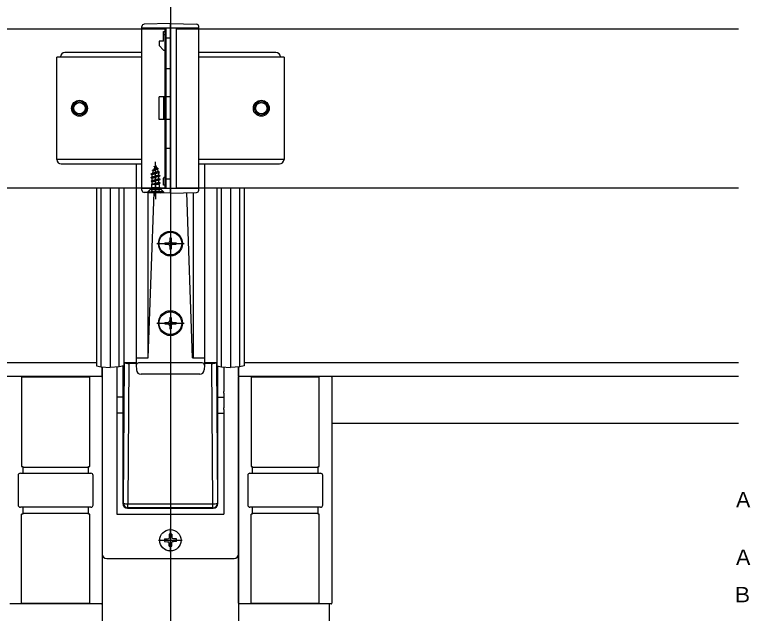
# Model space of a CAD drawing. Units: millimetres, scale not verified. Extents: x -693 to 693, y -1120 to 1121.
# Drawn here: x -58.8 to 264.8, y 470.4 to 733.7 of the extents above; entities that cross this region are included whole.
import ezdxf
from ezdxf.enums import TextEntityAlignment as Align

# ---------------------------------------------------------------- set-up
doc = ezdxf.new("R2010")
doc.units = ezdxf.units.MM
doc.header["$LTSCALE"] = 6
for name, color, linetype in [('0-3_YKK_12', 2, 'Continuous'), ('0-4_YKK_13', 4, 'Continuous'), ('0-5_YKK_A1', 4, 'Continuous')]:
    doc.layers.add(name, color=color, linetype=linetype)
doc.styles.add('ＭＳ ゴシック', font='')
doc.styles.get('ＭＳ ゴシック').set_extended_font_data('MS Gothic')

msp = doc.modelspace()

# ---------------------------------------------------------------- linework, layer by layer
at = {"layer": '0-3_YKK_12'}
for p, q in [((9.708, 757.6), (9.708, 351.658)), ((7.208, 727.538), (7.208, 657.538)), ((12.208, 727.538), (12.208, 657.538)), ((3.208, 653.962), (3.208, 668.957)), ((9.708, 639.038), (9.708, 627.038)), ((3.708, 633.039), (15.708, 633.039)), ((9.708, 604.038), (9.708, 592.038)), ((3.708, 598.039), (15.708, 598.039)), ((-22.792, 580.538), (-240.292, 580.538)), ((-5.292, 580.538), (-10.792, 580.538)), ((30.208, 580.538), (24.708, 580.538)), ((259.708, 580.538), (42.208, 580.538)), ((-20.292, 578.752), (-20.292, 351.658)), ((-20.292, 574.538), (-20.292, 578.752)), ((39.708, 578.752), (39.708, 351.658)), ((39.708, 574.538), (39.708, 578.752)), ((-20.292, 574.538), (-240.292, 574.538)), ((-20.292, 574.538), (-33.292, 574.538)), ((259.708, 574.538), (39.708, 574.538)), ((52.708, 574.538), (39.708, 574.538)), ((9.708, 497.359), (9.708, 507.717)), ((4.529, 502.538), (14.887, 502.538)), ((79.708, 351.658), (79.708, 474.538))]:
    msp.add_line(p, q, dxfattribs=at)
for points in [[(-240.292, 727.538), (-2.792, 727.538), (7.208, 727.538)], [(12.208, 727.538), (22.208, 727.538), (259.708, 727.538)], [(-240.292, 657.538), (-2.792, 657.538), (7.208, 657.538)], [(12.208, 657.538), (22.208, 657.538), (259.708, 657.538)]]:
    msp.add_lwpolyline(points, dxfattribs=at)
at = {"layer": '0-4_YKK_13'}
for p, q in [((-2.792, 656.54), (-2.792, 728.537)), ((9.708, 729.839), (-1.818, 729.537)), ((9.708, 655.239), (9.708, 729.839)), ((9.708, 729.839), (21.234, 729.537)), ((22.208, 656.54), (22.208, 728.537)), ((22.208, 727.839), (-2.792, 727.839)), ((6.708, 722.039), (6.708, 726.343)), ((6.708, 726.343), (7.708, 726.343)), ((6.708, 724.981), (7.708, 724.981)), ((7.708, 727.839), (7.708, 657.239)), ((4.708, 722.039), (4.708, 720.139)), ((6.708, 722.039), (4.708, 722.039)), ((7.708, 723.539), (9.708, 723.539)), ((9.708, 724.339), (9.708, 657.239)), ((4.708, 720.139), (6.708, 718.139)), ((-2.792, 717.038), (-36.719, 717.038)), ((6.708, 718.139), (7.708, 718.139)), ((56.135, 717.038), (22.208, 717.038)), ((-40.292, 670.04), (-40.292, 715.037)), ((-2.792, 715.037), (-40.292, 715.037)), ((-38.718, 715.108), (-38.721, 715.037)), ((59.708, 715.037), (22.208, 715.037)), ((58.137, 715.037), (58.134, 715.108)), ((59.708, 715.037), (59.708, 670.039)), ((7.708, 710.039), (9.708, 710.039)), ((9.708, 697.539), (4.708, 697.539)), ((4.708, 687.539), (4.708, 697.539)), ((6.708, 697.539), (6.708, 687.539)), ((9.708, 687.539), (4.708, 687.539)), ((7.708, 675.039), (9.708, 675.039)), ((-2.792, 670.039), (-40.292, 670.04)), ((59.708, 670.039), (22.208, 670.039)), ((59.706, 669.968), (59.708, 670.038)), ((59.708, 670.038), (59.708, 670.047)), ((-38.291, 668.038), (-2.792, 668.038)), ((3.208, 667.462), (2.461, 665.66)), ((2.608, 666.872), (3.075, 667.142)), ((2.608, 666.772), (2.608, 666.872)), ((2.608, 666.772), (2.862, 666.626)), ((3.208, 667.462), (3.632, 666.439)), ((22.208, 668.038), (57.707, 668.038)), ((1.208, 663.692), (4.958, 664.487)), ((1.208, 663.592), (4.958, 664.387)), ((1.208, 663.692), (1.784, 664.025)), ((1.208, 663.592), (1.208, 663.692)), ((1.208, 663.592), (1.733, 663.289)), ((4.574, 664.165), (1.733, 663.289)), ((2.176, 664.97), (1.784, 664.025)), ((1.784, 664.025), (4.278, 664.88)), ((1.808, 665.282), (4.258, 666.077)), ((1.808, 665.182), (4.258, 665.977)), ((1.808, 665.282), (2.461, 665.66)), ((1.808, 665.182), (1.808, 665.282)), ((1.808, 665.182), (2.176, 664.97)), ((2.176, 664.97), (3.907, 665.775)), ((2.461, 665.66), (3.632, 666.439)), ((3.632, 666.439), (4.258, 666.077)), ((3.907, 665.775), (4.258, 665.977)), ((3.907, 665.775), (4.278, 664.88)), ((4.258, 665.977), (4.258, 666.077)), ((4.278, 664.88), (4.958, 664.487)), ((4.574, 664.165), (4.958, 664.387)), ((4.574, 664.165), (4.683, 663.901)), ((4.683, 663.2), (4.683, 663.901)), ((4.958, 664.387), (4.958, 664.487)), ((5.208, 662.897), (1.208, 662.102)), ((1.208, 662.002), (5.208, 662.797)), ((1.208, 662.102), (1.733, 662.405)), ((1.208, 662.002), (1.208, 662.102)), ((1.208, 662.002), (1.733, 661.699)), ((1.208, 660.512), (5.208, 661.307)), ((5.208, 661.207), (1.208, 660.412)), ((1.208, 660.512), (1.733, 660.815)), ((1.208, 660.412), (1.208, 660.512)), ((1.208, 660.412), (1.733, 660.109)), ((1.733, 662.405), (1.733, 663.289)), ((1.733, 662.405), (4.683, 663.2)), ((4.683, 662.494), (1.733, 661.699)), ((1.733, 660.815), (1.733, 661.699)), ((1.733, 660.815), (4.683, 661.61)), ((4.683, 660.904), (1.733, 660.109)), ((4.683, 663.2), (5.208, 662.897)), ((4.683, 662.494), (5.208, 662.797)), ((4.683, 661.61), (4.683, 662.494)), ((4.683, 661.61), (5.208, 661.307)), ((4.683, 660.904), (5.208, 661.207)), ((4.683, 660.02), (4.683, 660.904)), ((5.208, 662.797), (5.208, 662.897)), ((5.208, 661.207), (5.208, 661.307)), ((7.708, 662.739), (6.708, 661.739)), ((6.708, 658.739), (6.708, 661.739)), ((7.708, 661.509), (9.708, 661.509)), ((-22.792, 657.538), (-22.792, 579.205)), ((-20.796, 578.783), (-20.796, 657.538)), ((-16.792, 657.538), (-16.792, 578.538)), ((-12.788, 578.783), (-12.788, 657.538)), ((22.208, 657.239), (-2.792, 657.239)), ((-0.442, 655.623), (0.958, 657.018)), ((-0.292, 655.712), (1.339, 657.343)), ((0.959, 657.322), (0.958, 657.321)), ((0.958, 657.32), (0.958, 657.319)), ((0.958, 657.319), (0.958, 657.318)), ((0.958, 657.318), (0.959, 657.312)), ((0.958, 657.318), (0.958, 657.018)), ((0.959, 657.323), (0.959, 657.322)), ((0.961, 657.326), (0.96, 657.325)), ((0.96, 657.325), (0.96, 657.324)), ((0.971, 657.3), (0.96, 657.31)), ((0.964, 657.331), (0.963, 657.33)), ((0.967, 657.335), (0.966, 657.334)), ((0.968, 657.336), (0.967, 657.335)), ((0.972, 657.338), (1.707, 657.515)), ((0.975, 657.298), (1, 657.286)), ((1, 657.286), (1.075, 657.273)), ((1.158, 655.462), (2.063, 657.278)), ((1.32, 657.256), (1.439, 657.254)), ((1.429, 659.05), (1.733, 659.225)), ((4.843, 659.05), (1.429, 659.05)), ((1.439, 657.254), (1.53, 657.253)), ((4.958, 657.462), (1.458, 657.462)), ((1.53, 657.253), (1.628, 657.252)), ((1.573, 657.909), (1.573, 659.05)), ((3.208, 657.613), (1.707, 657.515)), ((1.733, 659.225), (1.733, 660.109)), ((1.733, 659.225), (4.683, 660.02)), ((1.85, 659.05), (5.208, 659.717)), ((1.885, 657.253), (3.208, 657.26)), ((2.063, 657.278), (3.208, 657.886)), ((5.208, 659.617), (2.353, 659.05)), ((2.572, 657.538), (2.58, 657.773)), ((3.208, 659.386), (3.208, 652.53)), ((4.353, 657.278), (3.208, 657.886)), ((4.709, 657.515), (3.208, 657.613)), ((4.531, 657.253), (3.208, 657.26)), ((4.683, 659.314), (3.702, 659.05)), ((5.258, 655.462), (4.353, 657.278)), ((4.651, 657.252), (4.531, 657.253)), ((4.788, 657.252), (4.651, 657.252)), ((4.683, 660.02), (5.208, 659.717)), ((4.683, 659.314), (5.208, 659.617)), ((4.683, 659.05), (4.683, 659.314)), ((5.444, 657.338), (4.709, 657.515)), ((4.886, 657.253), (4.788, 657.252)), ((4.843, 657.909), (4.843, 659.05)), ((5.232, 657.263), (5.096, 657.256)), ((5.208, 659.617), (5.208, 659.717)), ((5.341, 657.273), (5.232, 657.263)), ((5.445, 657.3), (5.456, 657.31)), ((5.448, 657.336), (5.449, 657.335)), ((5.449, 657.335), (5.45, 657.334)), ((5.451, 657.333), (5.452, 657.332)), ((5.454, 657.329), (5.455, 657.327)), ((5.456, 657.325), (5.456, 657.324)), ((5.457, 657.323), (5.457, 657.322)), ((5.457, 657.322), (5.458, 657.321)), ((5.458, 657.318), (5.457, 657.312)), ((5.458, 657.32), (5.458, 657.319)), ((5.458, 657.018), (6.858, 655.623)), ((7.708, 658.739), (6.708, 658.739)), ((30.208, 657.538), (30.208, 579.205)), ((32.204, 578.783), (32.204, 657.538)), ((36.208, 657.538), (36.208, 578.538)), ((40.212, 578.783), (40.212, 657.538)), ((-0.198, 655.498), (-1.818, 655.541)), ((-0.442, 655.576), (-0.442, 655.623)), ((-0.44, 655.567), (-0.442, 655.576)), ((-0.44, 655.567), (-0.437, 655.561)), ((-0.438, 655.59), (-0.432, 655.597)), ((-0.437, 655.561), (-0.432, 655.556)), ((-0.432, 655.556), (-0.425, 655.55)), ((-0.405, 655.539), (-0.392, 655.535)), ((-0.389, 655.63), (-0.373, 655.639)), ((-0.361, 655.525), (-0.343, 655.521)), ((-0.343, 655.521), (-0.323, 655.517)), ((-0.323, 655.517), (-0.3, 655.513)), ((-0.292, 655.501), (-0.292, 582.814)), ((-0.292, 655.462), (6.708, 655.462)), ((-0.286, 655.676), (-0.259, 655.686)), ((-0.259, 655.686), (-0.23, 655.696)), ((-0.23, 655.696), (-0.199, 655.705)), ((-0.199, 655.705), (-0.167, 655.716)), ((-0.194, 655.501), (-0.164, 655.498)), ((-0.164, 655.498), (-0.131, 655.496)), ((-0.061, 655.492), (-0.023, 655.49)), ((-0.038, 582.814), (2.499, 655.462)), ((-0.023, 655.49), (1.447, 655.48)), ((1.528, 655.48), (1.447, 655.48)), ((1.947, 655.479), (1.861, 655.479)), ((2.21, 655.477), (2.121, 655.477)), ((2.299, 655.476), (2.21, 655.477)), ((2.751, 655.47), (2.66, 655.471)), ((2.842, 655.468), (2.751, 655.47)), ((2.934, 655.466), (2.842, 655.468)), ((3.208, 655.46), (3.117, 655.462)), ((3.208, 656.013), (5.149, 655.865)), ((5.162, 655.381), (3.208, 655.46)), ((5.149, 655.865), (6.374, 655.604)), ((6.351, 655.322), (5.162, 655.381)), ((6.396, 655.321), (6.351, 655.322)), ((6.42, 655.591), (6.374, 655.604)), ((6.438, 655.32), (6.396, 655.321)), ((6.464, 655.577), (6.42, 655.591)), ((6.555, 655.321), (6.518, 655.321)), ((6.651, 655.514), (6.618, 655.526)), ((6.654, 655.325), (6.623, 655.323)), ((6.681, 655.502), (6.651, 655.514)), ((6.682, 655.327), (6.654, 655.325)), ((6.709, 655.49), (6.681, 655.502)), ((6.779, 655.457), (6.759, 655.468)), ((6.794, 655.343), (6.776, 655.339)), ((6.81, 655.347), (6.794, 655.343)), ((6.823, 655.352), (6.81, 655.347)), ((6.827, 655.427), (6.814, 655.436)), ((6.838, 655.418), (6.827, 655.427)), ((6.855, 655.374), (6.858, 655.385)), ((6.858, 655.385), (6.858, 655.623)), ((9.708, 655.239), (6.934, 655.312)), ((9.708, 655.239), (21.234, 655.541)), ((19.454, 582.814), (16.918, 655.428)), ((19.708, 655.501), (19.708, 582.814)), ((9.408, 635.538), (9.408, 634.138)), ((7.208, 633.338), (7.208, 632.738)), ((7.208, 633.338), (8.608, 633.338)), ((7.208, 632.738), (8.608, 632.738)), ((9.408, 631.938), (9.408, 630.538)), ((10.008, 631.938), (10.008, 630.538)), ((10.808, 633.338), (12.208, 633.338)), ((10.808, 632.738), (12.208, 632.738)), ((12.208, 633.338), (12.208, 632.738)), ((9.408, 630.538), (10.008, 630.538)), ((9.408, 600.538), (9.408, 599.138)), ((7.208, 598.338), (7.208, 597.738)), ((7.208, 598.338), (8.608, 598.338)), ((7.208, 597.738), (8.608, 597.738)), ((9.408, 596.938), (9.408, 595.538)), ((9.408, 595.538), (10.008, 595.538)), ((10.008, 596.938), (10.008, 595.538)), ((10.808, 598.338), (12.208, 598.338)), ((10.808, 597.738), (12.208, 597.738)), ((12.208, 598.338), (12.208, 597.738)), ((-5.292, 582.814), (-0.038, 582.814)), ((19.454, 582.814), (24.708, 582.814)), ((-10.996, 518.831), (-10.532, 580.538)), ((-8.535, 580.363), (-8.999, 518.587)), ((-5.292, 580.363), (-8.535, 580.363)), ((-5.292, 579.538), (-5.22, 577.468)), ((23.707, 580.538), (-4.291, 580.538)), ((24.708, 579.538), (24.636, 577.468)), ((27.951, 580.363), (24.708, 580.363)), ((28.415, 518.587), (27.951, 580.363)), ((29.948, 580.538), (30.412, 518.831)), ((-22.792, 579.205), (-20.796, 578.783)), ((-20.796, 578.783), (-16.792, 578.538)), ((-20.292, 578.752), (-20.292, 496.534)), ((-12.788, 578.783), (-16.792, 578.538)), ((-13.792, 578.722), (-13.792, 567.952)), ((-11.162, 579.127), (-11.166, 518.664)), ((-11.162, 579.127), (-11.162, 518.664)), ((30.208, 579.205), (32.204, 578.783)), ((30.578, 518.664), (30.582, 579.126)), ((30.582, 518.664), (30.582, 579.126)), ((32.204, 578.783), (36.208, 578.538)), ((33.208, 578.722), (33.208, 567.952)), ((40.212, 578.783), (36.208, 578.538)), ((39.708, 578.752), (39.708, 496.534)), ((-20.592, 574.538), (-60.992, 574.538)), ((-55.792, 574.538), (-55.792, 535.038)), ((-25.792, 574.238), (-55.792, 574.238)), ((-20.292, 574.238), (-20.292, 474.838)), ((22.637, 575.538), (-3.221, 575.538)), ((39.708, 474.838), (39.708, 574.238)), ((80.408, 574.538), (40.008, 574.538)), ((45.208, 574.538), (45.208, 535.038)), ((75.208, 574.238), (45.208, 574.238)), ((80.708, 574.238), (80.708, 474.838)), ((-13.792, 567.952), (-13.792, 567.245)), ((-13.792, 567.245), (-13.792, 560.831)), ((33.208, 567.245), (33.208, 567.952)), ((33.208, 567.245), (33.208, 560.831)), ((-11.162, 565.467), (-13.792, 565.467)), ((30.581, 565.467), (33.208, 565.467)), ((-13.792, 560.831), (-13.792, 560.124)), ((33.208, 560.124), (33.208, 560.831)), ((33.208, 560.124), (33.208, 514.038)), ((-11.162, 558.467), (-13.792, 558.467)), ((30.581, 558.467), (33.208, 558.467)), ((80.708, 554.038), (259.708, 554.038)), ((-26.292, 534.538), (-55.292, 534.538)), ((74.708, 534.538), (45.708, 534.538)), ((-57.292, 531.038), (-57.292, 518.038)), ((-56.277, 532.038), (-55.437, 532.038)), ((-55.437, 532.038), (-53.96, 532.038)), ((-53.96, 532.038), (-27.624, 532.038)), ((-27.624, 532.038), (-26.147, 532.038)), ((-26.147, 532.038), (-25.307, 532.038)), ((-24.292, 518.038), (-24.292, 531.038)), ((43.708, 531.038), (43.708, 518.038)), ((44.723, 532.038), (45.563, 532.038)), ((45.563, 532.038), (47.04, 532.038)), ((47.04, 532.038), (73.376, 532.038)), ((73.376, 532.038), (74.853, 532.038)), ((74.853, 532.038), (75.693, 532.038)), ((76.708, 518.038), (76.708, 531.038)), ((-11.162, 518.664), (-11.166, 518.664)), ((-11.162, 518.664), (-10.996, 518.831)), ((-8.999, 518.587), (28.415, 518.587)), ((-8.999, 516.835), (-8.999, 518.587)), ((28.415, 516.835), (28.415, 518.587)), ((30.412, 518.831), (30.578, 518.664)), ((30.582, 518.664), (30.578, 518.664)), ((-55.437, 517.038), (-56.277, 517.038)), ((-53.96, 517.038), (-55.437, 517.038)), ((-25.307, 517.038), (-26.147, 517.038)), ((-8.999, 516.835), (-9.166, 516.668)), ((-9.166, 516.668), (28.582, 516.668)), ((-9.166, 516.664), (-9.166, 516.668)), ((-9.166, 516.664), (28.582, 516.664)), ((28.415, 516.835), (-8.999, 516.835)), ((28.582, 516.668), (28.415, 516.835)), ((28.582, 516.664), (28.582, 516.668)), ((45.563, 517.038), (44.723, 517.038)), ((47.04, 517.038), (45.563, 517.038)), ((75.693, 517.038), (74.853, 517.038)), ((-55.792, 474.538), (-55.792, 514.038)), ((-55.292, 514.538), (-26.292, 514.538)), ((-25.792, 474.538), (-25.792, 514.038)), ((45.208, 474.538), (45.208, 514.038)), ((45.708, 514.538), (74.708, 514.538)), ((75.208, 474.538), (75.208, 514.038)), ((9.119, 505.181), (9.097, 503.876)), ((10.297, 505.181), (10.319, 503.876)), ((7.066, 503.127), (8.37, 503.149)), ((7.066, 501.95), (8.37, 501.927)), ((8.37, 503.149), (8.978, 503.268)), ((8.37, 501.927), (8.978, 501.808)), ((9.097, 503.876), (8.978, 503.268)), ((9.097, 501.2), (8.978, 501.808)), ((10.319, 503.876), (10.438, 503.268)), ((10.319, 501.2), (10.438, 501.808)), ((11.046, 503.149), (10.438, 503.268)), ((11.046, 501.927), (10.438, 501.808)), ((12.35, 503.127), (11.046, 503.149)), ((12.35, 501.95), (11.046, 501.927)), ((9.119, 499.896), (9.097, 501.2)), ((10.297, 499.896), (10.319, 501.2)), ((-18.296, 494.538), (37.712, 494.538)), ((-20.592, 474.538), (-60.992, 474.538)), ((-55.792, 474.838), (-25.792, 474.838)), ((80.408, 474.538), (40.008, 474.538)), ((45.208, 474.838), (75.208, 474.838))]:
    msp.add_line(p, q, dxfattribs=at)
for points in [[(-40.292, 670.04), (-40.292, 670.038), (-40.29, 669.968)], [(-5.292, 668.038), (-5.292, 657.538), (-5.292, 579.538)], [(24.708, 668.038), (24.708, 657.538), (24.708, 579.538)], [(-10.792, 657.538), (-10.792, 579.205), (-12.788, 578.783)], [(0.962, 657.329), (0.961, 657.327), (0.961, 657.326)], [(0.965, 657.333), (0.964, 657.332), (0.964, 657.331)], [(0.972, 657.338), (0.971, 657.337), (0.969, 657.337)], [(1.075, 657.273), (1.184, 657.263), (1.32, 657.256)], [(1.628, 657.252), (1.765, 657.252), (1.885, 657.253)], [(5.096, 657.256), (4.977, 657.254), (4.886, 657.253)], [(6.708, 655.462), (6.708, 655.712), (5.077, 657.343)], [(5.441, 657.298), (5.416, 657.286), (5.341, 657.273)], [(5.444, 657.338), (5.445, 657.337), (5.447, 657.337)], [(5.452, 657.332), (5.452, 657.331), (5.453, 657.33)], [(5.455, 657.327), (5.455, 657.326), (5.456, 657.325)], [(5.458, 657.319), (5.458, 657.318), (5.458, 657.018)], [(42.208, 657.538), (42.208, 579.205), (40.212, 578.783)], [(-0.442, 655.576), (-0.441, 655.583), (-0.438, 655.59)], [(-0.432, 655.597), (-0.425, 655.605), (-0.415, 655.613)], [(-0.425, 655.55), (-0.416, 655.545), (-0.405, 655.539)], [(-0.415, 655.613), (-0.403, 655.622), (-0.389, 655.63)], [(-0.392, 655.535), (-0.378, 655.53), (-0.361, 655.525)], [(-0.373, 655.639), (-0.354, 655.648), (-0.334, 655.657)], [(-0.334, 655.657), (-0.311, 655.666), (-0.286, 655.676)], [(-0.3, 655.513), (-0.277, 655.51), (-0.251, 655.507)], [(-0.292, 655.462), (-0.292, 655.712), (6.708, 655.712)], [(-0.251, 655.507), (-0.224, 655.504), (-0.194, 655.501)], [(-0.167, 655.716), (-0.132, 655.726), (-0.095, 655.736)], [(-0.131, 655.496), (-0.097, 655.493), (-0.061, 655.492)], [(-0.095, 655.736), (-0.056, 655.746), (-0.015, 655.757)], [(-0.015, 655.757), (1.265, 655.946), (3.208, 656.013)], [(1.692, 655.48), (1.609, 655.48), (1.528, 655.48)], [(1.861, 655.479), (1.776, 655.479), (1.692, 655.48)], [(2.121, 655.477), (2.034, 655.478), (1.947, 655.479)], [(2.478, 655.474), (2.388, 655.475), (2.299, 655.476)], [(2.66, 655.471), (2.569, 655.473), (2.478, 655.474)], [(3.117, 655.462), (3.025, 655.464), (2.934, 655.466)], [(6.518, 655.321), (6.479, 655.32), (6.438, 655.32)], [(6.545, 655.551), (6.506, 655.564), (6.464, 655.577)], [(6.618, 655.526), (6.583, 655.539), (6.545, 655.551)], [(6.623, 655.323), (6.59, 655.322), (6.555, 655.321)], [(6.733, 655.332), (6.709, 655.329), (6.682, 655.327)], [(6.759, 655.468), (6.735, 655.479), (6.709, 655.49)], [(6.776, 655.339), (6.756, 655.335), (6.733, 655.332)], [(6.814, 655.436), (6.798, 655.446), (6.779, 655.457)], [(6.843, 655.362), (6.834, 655.357), (6.823, 655.352)], [(6.853, 655.4), (6.847, 655.409), (6.838, 655.418)], [(6.855, 655.374), (6.85, 655.368), (6.843, 655.362)], [(6.858, 655.385), (6.857, 655.393), (6.853, 655.4)], [(9.408, 635.538), (10.008, 635.538), (10.008, 634.138)], [(9.408, 600.538), (10.008, 600.538), (10.008, 599.138)], [(-26.292, 532.038), (-26.292, 535.038), (-25.792, 535.038), (-25.792, 574.538)], [(74.708, 532.038), (74.708, 535.038), (75.208, 535.038), (75.208, 574.538)], [(-13.792, 560.124), (-13.792, 514.038), (33.208, 514.038)], [(-55.792, 535.038), (-55.292, 535.038), (-55.292, 532.038)], [(45.208, 535.038), (45.708, 535.038), (45.708, 532.038)], [(-55.292, 517.038), (-55.292, 514.038), (-55.792, 514.038)], [(-26.147, 517.038), (-27.624, 517.038), (-53.96, 517.038)], [(-25.792, 514.038), (-26.292, 514.038), (-26.292, 517.038)], [(45.708, 517.038), (45.708, 514.038), (45.208, 514.038)], [(74.853, 517.038), (73.376, 517.038), (47.04, 517.038)], [(75.208, 514.038), (74.708, 514.038), (74.708, 517.038)]]:
    msp.add_lwpolyline(points, dxfattribs=at)
for centre, radius in [((-30.292, 692.538), 3.5), ((49.708, 692.538), 3.5), ((-30.292, 692.538), 3), ((-30.292, 692.538), 2.5), ((49.708, 692.537), 3), ((49.708, 692.537), 2.5), ((9.708, 633.038), 5), ((9.708, 598.038), 5), ((9.708, 502.538), 4.708)]:
    msp.add_circle(centre, radius, dxfattribs=at)
for centre, radius, start, end in [((-1.792, 728.537), 1, 91.5, 180), ((21.208, 728.537), 1, 0, 88.5), ((-36.719, 715.038), 2, 90, 178), ((56.135, 715.038), 2, 2, 90), ((-38.291, 670.038), 2, 182, 270), ((57.707, 670.038), 2, 270, 358), ((0.773, 657.909), 0.8, 315, 0), ((5.643, 657.909), 0.8, 180, 225), ((-1.792, 656.54), 1, 180, 268.5), ((21.208, 656.54), 1, 271.5, 0), ((8.608, 634.138), 0.8, 269.99891, 0), ((8.608, 631.938), 0.8, 0, 90), ((10.808, 634.138), 0.8, 180, 269.99891), ((10.808, 631.938), 0.8, 90, 180), ((8.608, 599.138), 0.8, 269.99891, 0), ((10.808, 599.138), 0.8, 180, 269.99891), ((8.608, 596.938), 0.8, 0, 90), ((10.808, 596.938), 0.8, 90, 180), ((-8.952, 585.251), 4.906, 253.88541, 274.86679), ((-4.291, 579.538), 1, 90, 178), ((23.707, 579.538), 1, 2, 90), ((28.368, 585.251), 4.906, 265.13321, 286.11459), ((-3.221, 577.538), 2, 182, 270), ((22.637, 577.538), 2, 270, 358), ((-20.592, 574.238), 0.3, 0, 90), ((40.008, 574.238), 0.3, 90, 180), ((80.408, 574.238), 0.3, 0, 90), ((-9.166, 518.664), 2, 180, 270), ((-9.157, 518.673), 2.005, 180.24971, 269.75029), ((-8.991, 518.84), 2.005, 180.24971, 269.75029), ((-9.415, 523.475), 4.906, 251.21083, 274.86679), ((28.831, 523.475), 4.906, 265.13321, 288.78917), ((28.407, 518.84), 2.005, 270.24971, 359.75029), ((28.582, 518.664), 2, 270, 0), ((28.573, 518.673), 2.005, 270.24971, 359.75029), ((9.708, 502.538), 2.707, 77.44414, 102.55586), ((9.708, 502.538), 2.707, 167.44414, 192.55586), ((9.708, 502.538), 2.707, 347.44414, 12.55586), ((9.708, 502.538), 2.707, 257.44414, 282.55586), ((-20.592, 474.838), 0.3, 270, 0), ((40.008, 474.838), 0.3, 180, 270), ((80.408, 474.838), 0.3, 270, 0)]:
    msp.add_arc(centre, radius, start, end, dxfattribs=at)
for centre, major_axis, ratio, start_param, end_param in [((3.208, 657.018), (-2.25, 0), 0.078373, 4.712389, 6.2831853), ((3.208, 657.018), (-2.25, 0), 0.078373, 6.2831853, 7.8539816), ((3.208, 657.018), (-2.25, 0), 0.078373, 3.1415927, 4.712389), ((3.208, 657.018), (-2.25, 0), 0.078373, 1.5707963, 3.1415927), ((3.208, 655.623), (-3.65, 0), 0.078373, 5.7949102, 6.2831853), ((3.208, 655.623), (-3.65, 0), 0.078373, 0.0785416, 0.4835693), ((3.208, 655.623), (-3.65, 0), 0.078373, 3.1415927, 4.1515814), ((3.208, 655.623), (-3.65, 0), 0.078373, 2.1355988, 2.7859609), ((3.208, 655.623), (-3.65, 0), 0.078373, 2.7859609, 3.1415927), ((-8.293, 580.119), (0, -2), 0.122325, 4.501425, 4.5902159), ((27.709, 580.119), (0, -2), 0.122325, 1.6929694, 1.7817603), ((-56.277, 531.038), (1.015, 0), 0.984808, 1.5707963, 3.1415927), ((-25.307, 531.038), (1.015, 0), 0.984808, 6.2831853, 7.8539816), ((44.723, 531.038), (1.015, 0), 0.984808, 1.5707963, 3.1415927), ((75.693, 531.038), (1.015, 0), 0.984808, 6.2831853, 7.8539816), ((-56.277, 518.038), (1.015, 0), 0.984808, 3.1415927, 4.712389), ((-25.307, 518.038), (1.015, 0), 0.984808, 4.712389, 6.2831853), ((44.723, 518.038), (1.015, 0), 0.984808, 3.1415927, 4.712389), ((75.693, 518.038), (1.015, 0), 0.984808, 4.712389, 6.2831853), ((-18.288, 496.542), (-1.419, -1.419), 0.99628, 5.4996506, 7.06672), ((37.704, 496.542), (1.419, -1.419), 0.99628, 5.4996506, 7.06672)]:
    msp.add_ellipse(centre, major_axis=major_axis, ratio=ratio, start_param=start_param, end_param=end_param, dxfattribs=at)
for centre, ratio in [((9.708, 633.039), 0.956876), ((9.708, 598.039), 0.956883)]:
    msp.add_ellipse(centre, major_axis=(0, 5.487), ratio=ratio, dxfattribs=at)

# ---------------------------------------------------------------- texts
at = {"layer": '0-5_YKK_A1', "style": 'ＭＳ ゴシック'}
for s, p in [('Ａ', (257.151, 514.992)), ('Ａ', (257.151, 489.666)), ('Ｂ', (256.685, 473.214))]:
    msp.add_text(s, height=6.768, dxfattribs=at).set_placement(p, align=Align.BOTTOM_LEFT)

doc.saveas('drawing.dxf')
